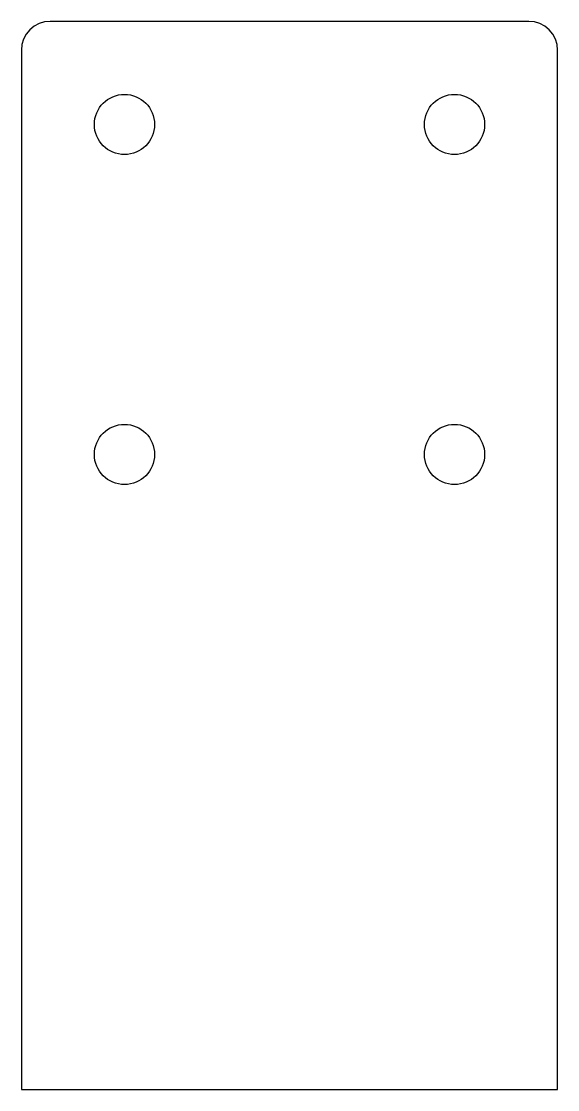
# Model space of a CAD drawing. Header units: millimetres. Extents: x -38672 to -38542, y -14255 to -13996.
import ezdxf

# ---------------------------------------------------------------- set-up
doc = ezdxf.new("R2010")
doc.units = ezdxf.units.MM
doc.header["$MEASUREMENT"] = 0

msp = doc.modelspace()

# ---------------------------------------------------------------- linework, layer by layer
for p, q in [((-38548.5, -13995.93), (-38664.5, -13995.93)), ((-38671.5, -14002.93), (-38671.5, -14254.93)), ((-38541.5, -14254.93), (-38541.5, -14002.93)), ((-38671.5, -14254.93), (-38541.5, -14254.93))]:
    msp.add_line(p, q)
for centre in [(-38646.5, -14020.93), (-38566.5, -14020.93), (-38646.5, -14100.93), (-38566.5, -14100.93)]:
    msp.add_circle(centre, 7.3)
for centre, start, end in [((-38664.5, -14002.93), 90, 180), ((-38548.5, -14002.93), 0, 90)]:
    msp.add_arc(centre, 7, start, end)

doc.saveas('drawing.dxf')
